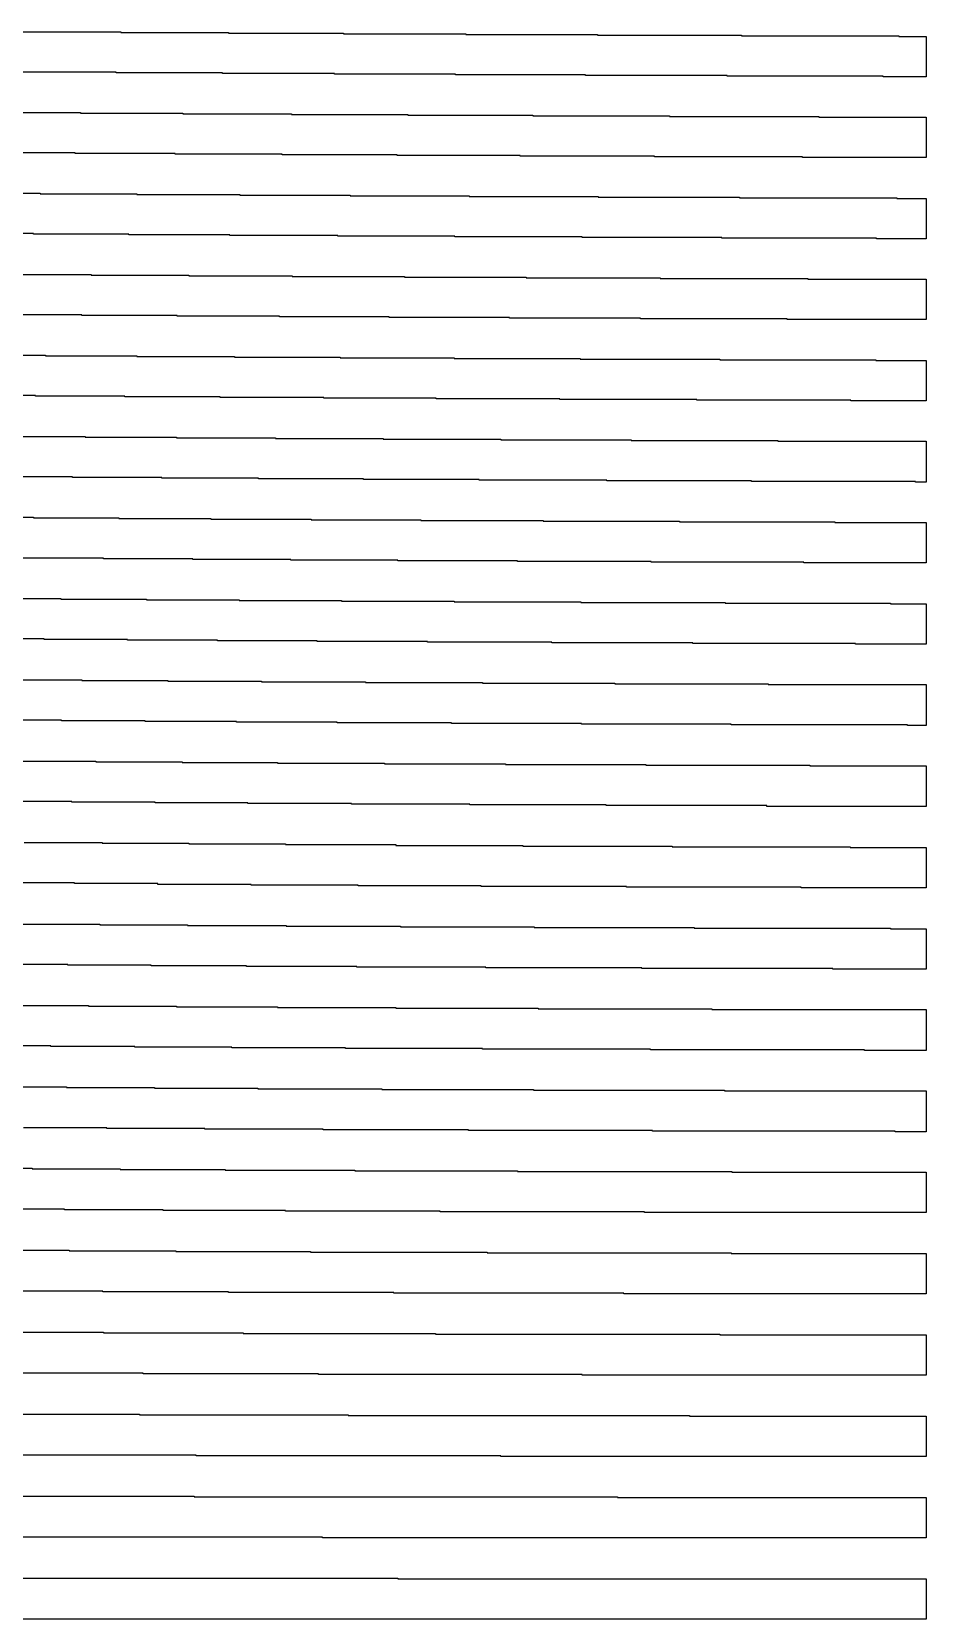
# Model space of a CAD drawing. Extents: x 600 to 5400, y 600 to 5400.
# Drawn here: x 4070 to 5400, y 3030 to 5391 of the extents above; entities that cross this region are included whole.
import ezdxf

# ---------------------------------------------------------------- set-up
doc = ezdxf.new("R2010")
doc.units = 0
doc.layers.add('LG_12_W1000_ZP600_INV_LG', color=5, linetype='CONTINUOUS')

msp = doc.modelspace()

# ---------------------------------------------------------------- linework, layer by layer
at = {"layer": 'LG_12_W1000_ZP600_INV_LG'}
for points in [[(4049, 5391), (4202, 5391), (4202, 5390), (4362, 5390), (4362, 5389), (4533, 5389), (4533, 5388), (4715, 5388), (4715, 5387), (4911, 5387), (4911, 5386), (5125, 5386), (5125, 5385), (5359, 5385), (5359, 5384), (5400, 5384), (5400, 5324), (5336, 5324), (5336, 5325), (5104, 5325), (5104, 5326), (4893, 5326), (4893, 5327), (4700, 5327), (4700, 5328), (4520, 5328), (4520, 5329), (4353, 5329), (4353, 5330), (4195, 5330), (4195, 5331), (4045, 5331)], [(3997, 5271), (4142, 5271), (4142, 5270), (4294, 5270), (4294, 5269), (4456, 5269), (4456, 5268), (4629, 5268), (4629, 5267), (4815, 5267), (4815, 5266), (5018, 5266), (5018, 5265), (5240, 5265), (5240, 5264), (5400, 5264), (5400, 5204), (5216, 5204), (5216, 5205), (4996, 5205), (4996, 5206), (4796, 5206), (4796, 5207), (4613, 5207), (4613, 5208), (4442, 5208), (4442, 5209), (4283, 5209), (4283, 5210), (4134, 5210), (4134, 5211), (3991, 5211)], [(3945, 5151), (4082, 5151), (4082, 5150), (4226, 5150), (4226, 5149), (4379, 5149), (4379, 5148), (4543, 5148), (4543, 5147), (4720, 5147), (4720, 5146), (4912, 5146), (4912, 5145), (5122, 5145), (5122, 5144), (5356, 5144), (5356, 5143), (5400, 5143), (5400, 5083), (5326, 5083), (5326, 5084), (5096, 5084), (5096, 5085), (4888, 5085), (4888, 5086), (4699, 5086), (4699, 5087), (4525, 5087), (4525, 5088), (4364, 5088), (4364, 5089), (4214, 5089), (4214, 5090), (4072, 5090), (4072, 5091), (3938, 5091)], [(4022, 5030), (4158, 5030), (4158, 5029), (4303, 5029), (4303, 5028), (4457, 5028), (4457, 5027), (4624, 5027), (4624, 5026), (4805, 5026), (4805, 5025), (5004, 5025), (5004, 5024), (5224, 5024), (5224, 5023), (5400, 5023), (5400, 4963), (5193, 4963), (5193, 4964), (4975, 4964), (4975, 4965), (4780, 4965), (4780, 4966), (4601, 4966), (4601, 4967), (4438, 4967), (4438, 4968), (4286, 4968), (4286, 4969), (4144, 4969), (4144, 4970), (4011, 4970)], [(3961, 4910), (4090, 4910), (4090, 4909), (4226, 4909), (4226, 4908), (4371, 4908), (4371, 4907), (4528, 4907), (4528, 4906), (4698, 4906), (4698, 4905), (4885, 4905), (4885, 4904), (5093, 4904), (5093, 4903), (5325, 4903), (5325, 4902), (5400, 4902), (5400, 4842), (5288, 4842), (5288, 4843), (5059, 4843), (5059, 4844), (4855, 4844), (4855, 4845), (4671, 4845), (4671, 4846), (4504, 4846), (4504, 4847), (4350, 4847), (4350, 4848), (4208, 4848), (4208, 4849), (4075, 4849), (4075, 4850), (3950, 4850)], [(4022, 4789), (4149, 4789), (4149, 4788), (4285, 4788), (4285, 4787), (4432, 4787), (4432, 4786), (4592, 4786), (4592, 4785), (4767, 4785), (4767, 4784), (4961, 4784), (4961, 4783), (5179, 4783), (5179, 4782), (5400, 4782), (5400, 4721), (5384, 4721), (5384, 4722), (5140, 4722), (5140, 4723), (4925, 4723), (4925, 4724), (4735, 4724), (4735, 4725), (4563, 4725), (4563, 4726), (4407, 4726), (4407, 4727), (4263, 4727), (4263, 4728), (4130, 4728), (4130, 4729), (4005, 4729)], [(3953, 4669), (4072, 4669), (4072, 4668), (4199, 4668), (4199, 4667), (4336, 4667), (4336, 4666), (4485, 4666), (4485, 4665), (4648, 4665), (4648, 4664), (4830, 4664), (4830, 4663), (5033, 4663), (5033, 4662), (5264, 4662), (5264, 4661), (5400, 4661), (5400, 4601), (5218, 4601), (5218, 4602), (4991, 4602), (4991, 4603), (4792, 4603), (4792, 4604), (4614, 4604), (4614, 4605), (4455, 4605), (4455, 4606), (4309, 4606), (4309, 4607), (4176, 4607), (4176, 4608), (4052, 4608)], [(3995, 4548), (4113, 4548), (4113, 4547), (4240, 4547), (4240, 4546), (4378, 4546), (4378, 4545), (4530, 4545), (4530, 4544), (4698, 4544), (4698, 4543), (4886, 4543), (4886, 4542), (5101, 4542), (5101, 4541), (5347, 4541), (5347, 4540), (5400, 4540), (5400, 4480), (5295, 4480), (5295, 4481), (5053, 4481), (5053, 4482), (4843, 4482), (4843, 4483), (4658, 4483), (4658, 4484), (4494, 4484), (4494, 4485), (4346, 4485), (4346, 4486), (4212, 4486), (4212, 4487), (4088, 4487), (4088, 4488), (3973, 4488)], [(4027, 4427), (4144, 4427), (4144, 4426), (4272, 4426), (4272, 4425), (4411, 4425), (4411, 4424), (4566, 4424), (4566, 4423), (4740, 4423), (4740, 4422), (4937, 4422), (4937, 4421), (5165, 4421), (5165, 4420), (5400, 4420), (5400, 4359), (5372, 4359), (5372, 4360), (5110, 4360), (5110, 4361), (4887, 4361), (4887, 4362), (4694, 4362), (4694, 4363), (4524, 4363), (4524, 4364), (4374, 4364), (4374, 4365), (4238, 4365), (4238, 4366), (4114, 4366), (4114, 4367), (4001, 4367)], [(4048, 4306), (4165, 4306), (4165, 4305), (4293, 4305), (4293, 4304), (4435, 4304), (4435, 4303), (4594, 4303), (4594, 4302), (4774, 4302), (4774, 4301), (4983, 4301), (4983, 4300), (5227, 4300), (5227, 4299), (5400, 4299), (5400, 4239), (5163, 4239), (5163, 4240), (4924, 4240), (4924, 4241), (4721, 4241), (4721, 4242), (4545, 4242), (4545, 4243), (4391, 4243), (4391, 4244), (4253, 4244), (4253, 4245), (4129, 4245), (4129, 4246), (4017, 4246)], [(4058, 4185), (4174, 4185), (4174, 4184), (4303, 4184), (4303, 4183), (4447, 4183), (4447, 4182), (4611, 4182), (4611, 4181), (4800, 4181), (4800, 4180), (5022, 4180), (5022, 4179), (5287, 4179), (5287, 4178), (5400, 4178), (5400, 4118), (5214, 4118), (5214, 4119), (4954, 4119), (4954, 4120), (4738, 4120), (4738, 4121), (4555, 4121), (4555, 4122), (4396, 4122), (4396, 4123), (4257, 4123), (4257, 4124), (4133, 4124), (4133, 4125), (4021, 4125)], [(4056, 4064), (4171, 4064), (4171, 4063), (4301, 4063), (4301, 4062), (4448, 4062), (4448, 4061), (4618, 4061), (4618, 4060), (4817, 4060), (4817, 4059), (5055, 4059), (5055, 4058), (5347, 4058), (5347, 4057), (5400, 4057), (5400, 3997), (5261, 3997), (5261, 3998), (4977, 3998), (4977, 3999), (4745, 3999), (4745, 4000), (4553, 4000), (4553, 4001), (4389, 4001), (4389, 4002), (4247, 4002), (4247, 4003), (4123, 4003), (4123, 4004), (4012, 4004)], [(4039, 3943), (4154, 3943), (4154, 3942), (4285, 3942), (4285, 3941), (4435, 3941), (4435, 3940), (4611, 3940), (4611, 3939), (4823, 3939), (4823, 3938), (5081, 3938), (5081, 3937), (5400, 3937), (5400, 3876), (5308, 3876), (5308, 3877), (4990, 3877), (4990, 3878), (4740, 3878), (4740, 3879), (4536, 3879), (4536, 3880), (4367, 3880), (4367, 3881), (4223, 3881), (4223, 3882), (4098, 3882), (4098, 3883), (3989, 3883)], [(4007, 3822), (4121, 3822), (4121, 3821), (4252, 3821), (4252, 3820), (4406, 3820), (4406, 3819), (4590, 3819), (4590, 3818), (4816, 3818), (4816, 3817), (5100, 3817), (5100, 3816), (5400, 3816), (5400, 3755), (5354, 3755), (5354, 3756), (4993, 3756), (4993, 3757), (4719, 3757), (4719, 3758), (4503, 3758), (4503, 3759), (4327, 3759), (4327, 3760), (4181, 3760), (4181, 3761), (4057, 3761)], [(3958, 3701), (4070, 3701), (4070, 3700), (4201, 3700), (4201, 3699), (4357, 3699), (4357, 3698), (4550, 3698), (4550, 3697), (4792, 3697), (4792, 3696), (5111, 3696), (5111, 3695), (5400, 3695), (5400, 3635), (4981, 3635), (4981, 3636), (4677, 3636), (4677, 3637), (4447, 3637), (4447, 3638), (4265, 3638), (4265, 3639), (4118, 3639), (4118, 3640), (3995, 3640)], [(3995, 3579), (4125, 3579), (4125, 3578), (4284, 3578), (4284, 3577), (4484, 3577), (4484, 3576), (4747, 3576), (4747, 3575), (5110, 3575), (5110, 3574), (5400, 3574), (5400, 3514), (4950, 3514), (4950, 3515), (4608, 3515), (4608, 3516), (4362, 3516), (4362, 3517), (4175, 3517), (4175, 3518), (4028, 3518)], [(4018, 3457), (4176, 3457), (4176, 3456), (4384, 3456), (4384, 3455), (4670, 3455), (4670, 3454), (5093, 3454), (5093, 3453), (5400, 3453), (5400, 3393), (4888, 3393), (4888, 3394), (4496, 3394), (4496, 3395), (4235, 3395), (4235, 3396), (4046, 3396)], [(4020, 3335), (4230, 3335), (4230, 3334), (4540, 3334), (4540, 3333), (5048, 3333), (5048, 3332), (5400, 3332), (5400, 3272), (4767, 3272), (4767, 3273), (4314, 3273), (4314, 3274), (4042, 3274)], [(3987, 3213), (4311, 3213), (4311, 3212), (4941, 3212), (4941, 3211), (5400, 3211), (5400, 3151), (4502, 3151), (4502, 3152), (3991, 3152)]]:
    msp.add_lwpolyline(points, dxfattribs=at)
msp.add_lwpolyline([(4614, 3091), (4614, 3090), (5400, 3090), (5400, 3030), (3973, 3030), (3973, 3051), (3972, 3051), (3972, 3067), (3971, 3067), (3971, 3080), (3970, 3080), (3970, 3091)], close=True, dxfattribs=at)

doc.saveas('drawing.dxf')
